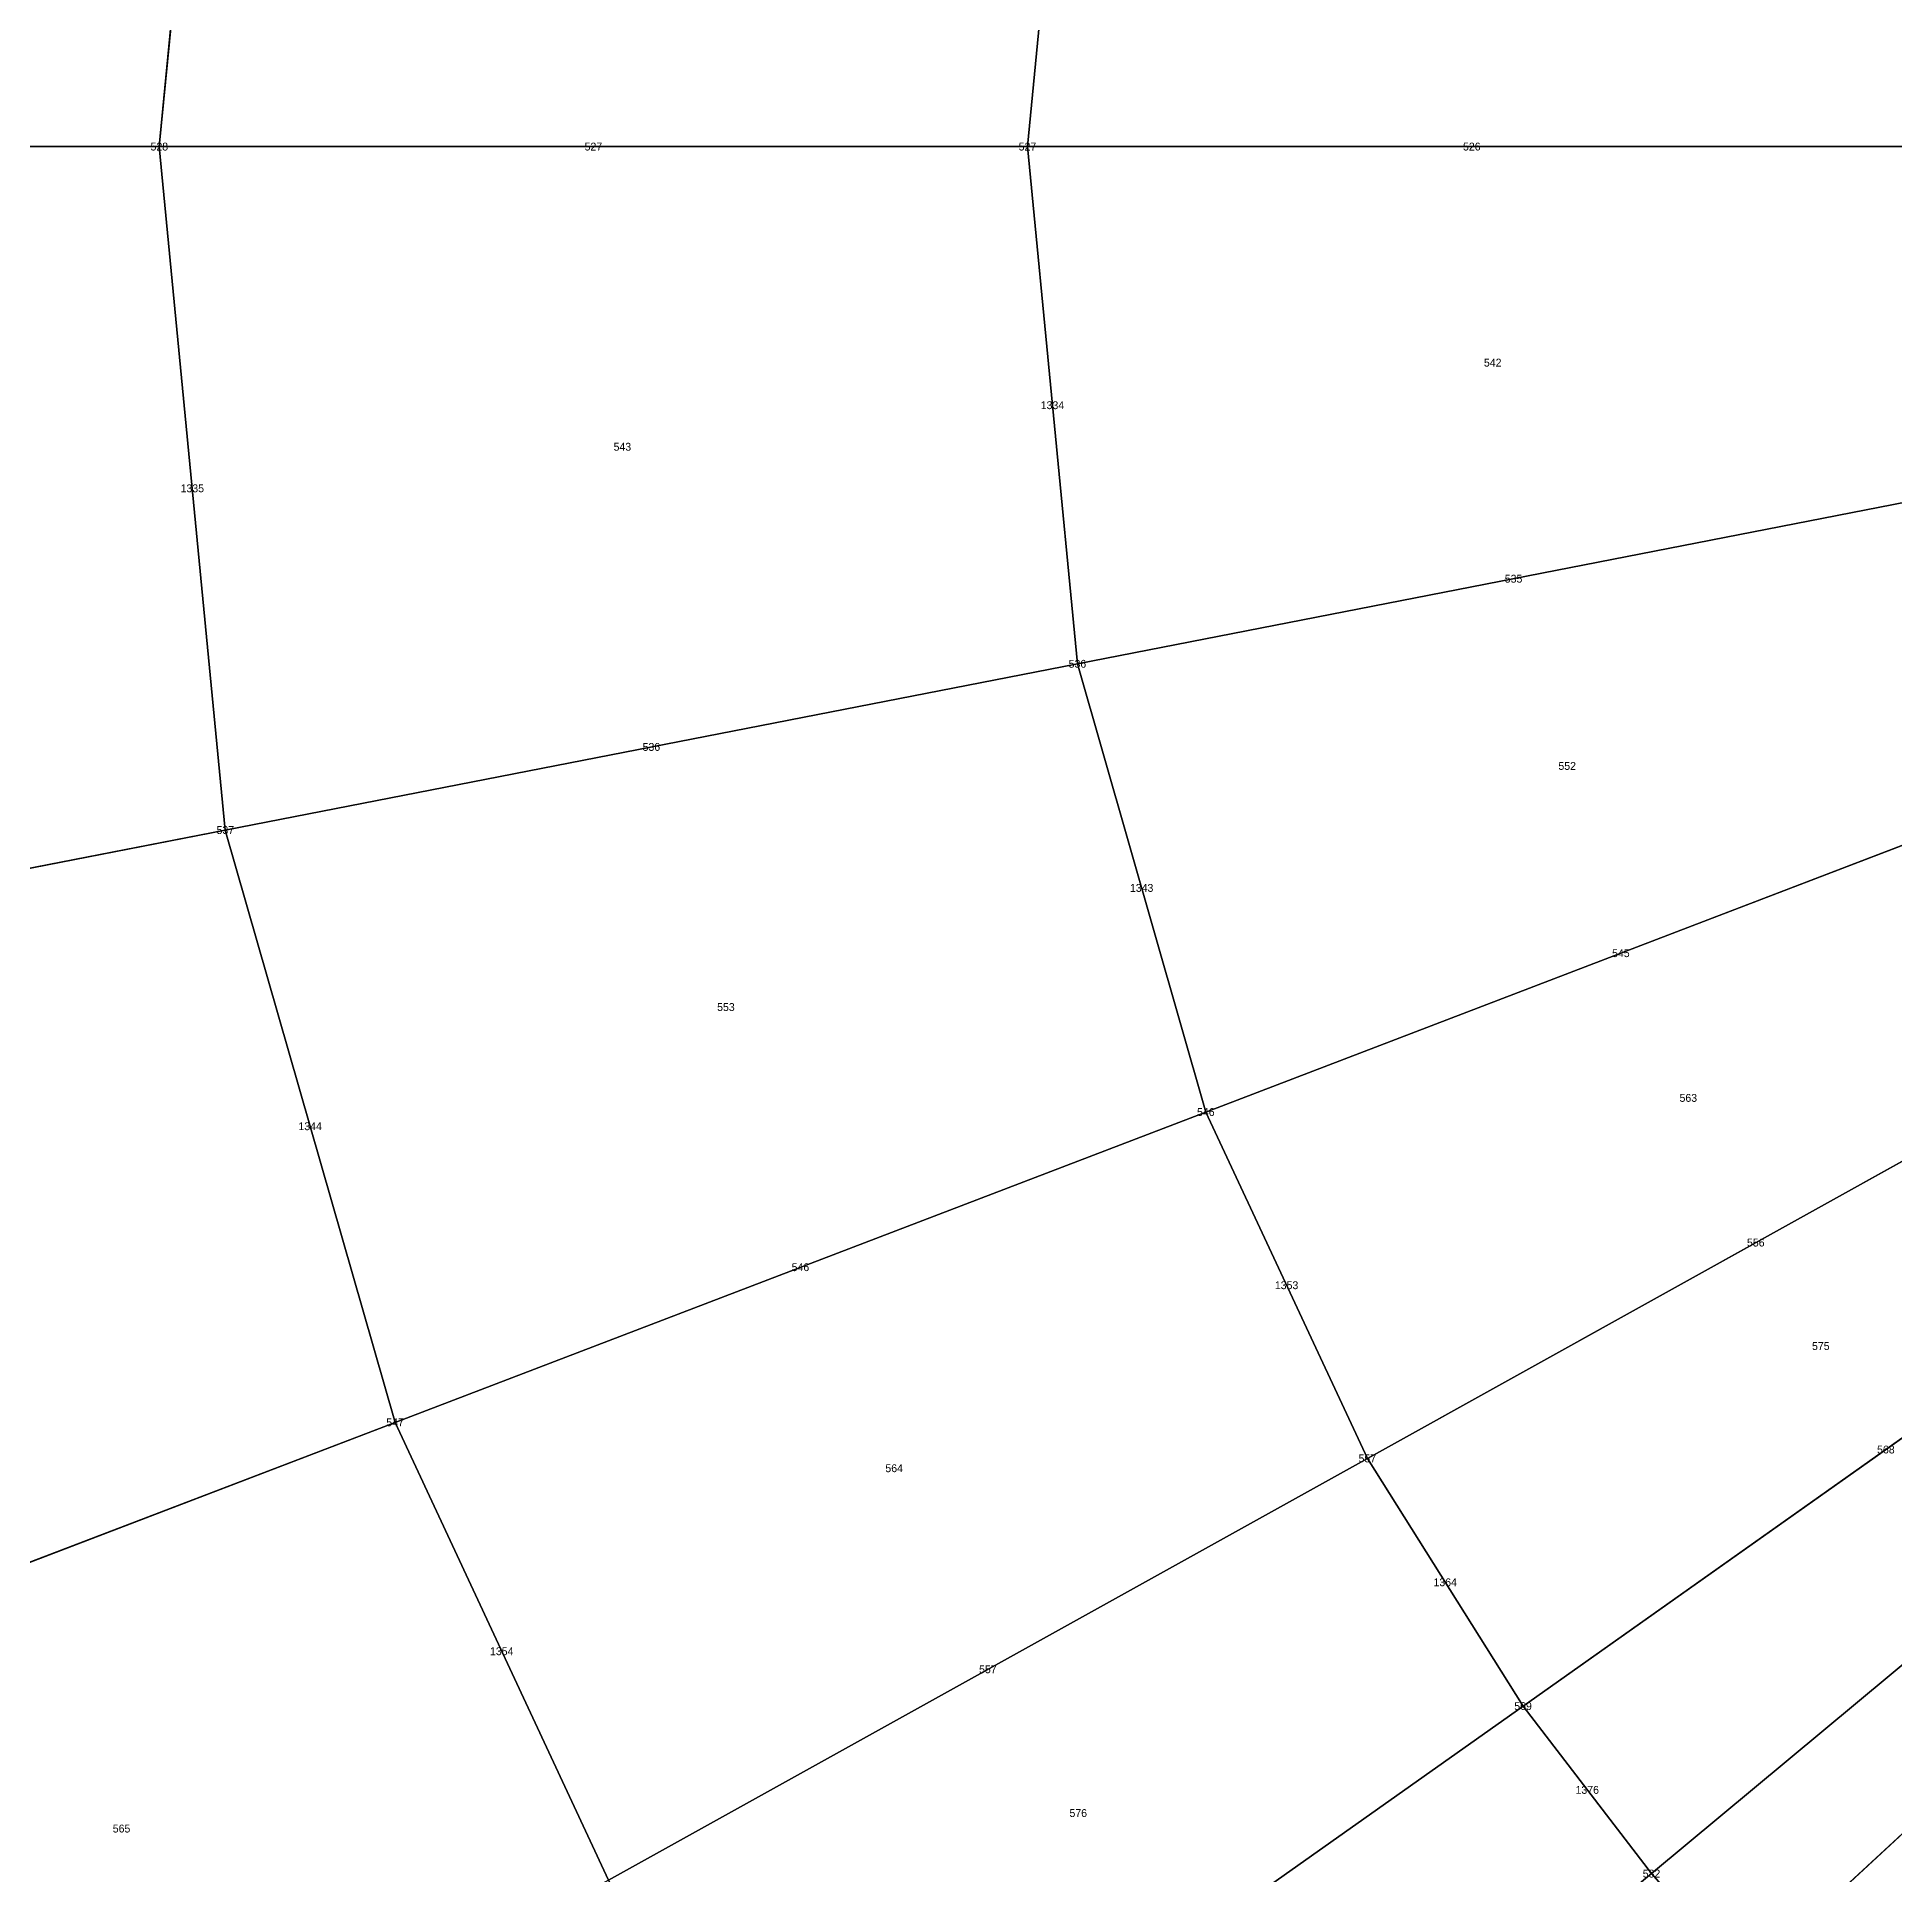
# Model space of a CAD drawing. Header units: metres. Extents: x -1.88 to 1.88, y -1.88 to 1.88.
# Drawn here: x -0.938 to -0.4659, y -0.4391 to 0.0278 of the extents above; entities that cross this region are included whole.
import ezdxf
from ezdxf.enums import TextEntityAlignment as Align

# ---------------------------------------------------------------- set-up
doc = ezdxf.new("R2010")
doc.units = ezdxf.units.M

msp = doc.modelspace()

# ---------------------------------------------------------------- linework, layer by layer
at = {"layer": 'BRANCHES'}
for p, q in [((-0.89014, 0.17366, 2.49174), (-0.90692, 0, 2.49174)), ((-0.6736, 0.13141, 2.5613), (-0.6863, 0, 2.5613)), ((-0.90692, 0, 2.49174), (-1.12064, 0, 2.40321)), ((-0.6863, 0, 2.5613), (-0.90692, 0, 2.49174)), ((-0.90692, 0, 2.49174), (-0.89014, -0.17366, 2.49174)), ((-0.46045, 0, 2.61137), (-0.6863, 0, 2.5613)), ((-0.6863, 0, 2.5613), (-0.6736, -0.13141, 2.5613)), ((-0.45193, -0.08817, 2.61137), (-0.6736, -0.13141, 2.5613)), ((-0.6736, -0.13141, 2.5613), (-0.89014, -0.17366, 2.49174)), ((-0.6736, -0.13141, 2.5613), (-0.64097, -0.24529, 2.5613)), ((-0.43004, -0.16457, 2.61137), (-0.64097, -0.24529, 2.5613)), ((-0.89014, -0.17366, 2.49174), (-1.0999, -0.21458, 2.40321)), ((-0.89014, -0.17366, 2.49174), (-0.84701, -0.32414, 2.49174)), ((-0.40251, -0.22362, 2.61137), (-0.59993, -0.3333, 2.5613)), ((-0.64097, -0.24529, 2.5613), (-0.84701, -0.32414, 2.49174)), ((-0.64097, -0.24529, 2.5613), (-0.59993, -0.3333, 2.5613)), ((-0.37596, -0.26584, 2.61137), (-0.56036, -0.39623, 2.5613)), ((-0.35406, -0.29439, 2.61137), (-0.52771, -0.43878, 2.5613)), ((-0.33821, -0.31246, 2.61137), (-0.50409, -0.46572, 2.5613)), ((-0.84701, -0.32414, 2.49174), (-1.04662, -0.40052, 2.40321)), ((-0.84701, -0.32414, 2.49174), (-0.79278, -0.44045, 2.49174)), ((-0.59993, -0.3333, 2.5613), (-0.79278, -0.44045, 2.49174)), ((-0.59993, -0.3333, 2.5613), (-0.56036, -0.39623, 2.5613)), ((-0.56036, -0.39623, 2.5613), (-0.7405, -0.52361, 2.49174)), ((-0.56036, -0.39623, 2.5613), (-0.52771, -0.43878, 2.5613)), ((-0.52771, -0.43878, 2.5613), (-0.69735, -0.57983, 2.49174)), ((-0.52771, -0.43878, 2.5613), (-0.50409, -0.46572, 2.5613))]:
    msp.add_line(p, q, dxfattribs=at)
at = {"layer": 'Faces'}
for points in [[(-0.89014, 0.17366, 2.49174), (-0.90692, 0, 2.49174), (-1.12064, 0, 2.40321), (-1.0999, 0.21458, 2.40321)], [(-0.6736, 0.13141, 2.5613), (-0.6863, 0, 2.5613), (-0.90692, 0, 2.49174), (-0.89014, 0.17366, 2.49174)], [(-0.45193, 0.08817, 2.61137), (-0.46045, 0, 2.61137), (-0.6863, 0, 2.5613), (-0.6736, 0.13141, 2.5613)], [(-0.90692, 0, 2.49174), (-0.89014, -0.17366, 2.49174), (-1.0999, -0.21458, 2.40321), (-1.12064, 0, 2.40321)], [(-0.6863, 0, 2.5613), (-0.6736, -0.13141, 2.5613), (-0.89014, -0.17366, 2.49174), (-0.90692, 0, 2.49174)], [(-0.46045, 0, 2.61137), (-0.45193, -0.08817, 2.61137), (-0.6736, -0.13141, 2.5613), (-0.6863, 0, 2.5613)], [(-0.45193, -0.08817, 2.61137), (-0.43004, -0.16457, 2.61137), (-0.64097, -0.24529, 2.5613), (-0.6736, -0.13141, 2.5613)], [(-0.6736, -0.13141, 2.5613), (-0.64097, -0.24529, 2.5613), (-0.84701, -0.32414, 2.49174), (-0.89014, -0.17366, 2.49174)], [(-0.43004, -0.16457, 2.61137), (-0.40251, -0.22362, 2.61137), (-0.59993, -0.3333, 2.5613), (-0.64097, -0.24529, 2.5613)], [(-0.89014, -0.17366, 2.49174), (-0.84701, -0.32414, 2.49174), (-1.04662, -0.40052, 2.40321), (-1.0999, -0.21458, 2.40321)], [(-0.40251, -0.22362, 2.61137), (-0.37596, -0.26584, 2.61137), (-0.56036, -0.39623, 2.5613), (-0.59993, -0.3333, 2.5613)], [(-0.64097, -0.24529, 2.5613), (-0.59993, -0.3333, 2.5613), (-0.79278, -0.44045, 2.49174), (-0.84701, -0.32414, 2.49174)], [(-0.37596, -0.26584, 2.61137), (-0.35406, -0.29439, 2.61137), (-0.52771, -0.43878, 2.5613), (-0.56036, -0.39623, 2.5613)], [(-0.35406, -0.29439, 2.61137), (-0.33821, -0.31246, 2.61137), (-0.50409, -0.46572, 2.5613), (-0.52771, -0.43878, 2.5613)], [(-0.33821, -0.31246, 2.61137), (-0.32873, -0.32242, 2.61137), (-0.48997, -0.48056, 2.5613), (-0.50409, -0.46572, 2.5613)], [(-0.84701, -0.32414, 2.49174), (-0.79278, -0.44045, 2.49174), (-0.97961, -0.54424, 2.40321), (-1.04662, -0.40052, 2.40321)], [(-0.32873, -0.32242, 2.61137), (-0.32559, -0.32559, 2.61137), (-0.48529, -0.48529, 2.5613), (-0.48997, -0.48056, 2.5613)], [(-0.32559, -0.32559, 2.61137), (-0.32242, -0.32873, 2.61137), (-0.48056, -0.48997, 2.5613), (-0.48529, -0.48529, 2.5613)], [(-0.32242, -0.32873, 2.61137), (-0.31246, -0.33821, 2.61137), (-0.46572, -0.50409, 2.5613), (-0.48056, -0.48997, 2.5613)], [(-0.59993, -0.3333, 2.5613), (-0.56036, -0.39623, 2.5613), (-0.7405, -0.52361, 2.49174), (-0.79278, -0.44045, 2.49174)], [(-0.56036, -0.39623, 2.5613), (-0.52771, -0.43878, 2.5613), (-0.69735, -0.57983, 2.49174), (-0.7405, -0.52361, 2.49174)], [(-0.52771, -0.43878, 2.5613), (-0.50409, -0.46572, 2.5613), (-0.66614, -0.61543, 2.49174), (-0.69735, -0.57983, 2.49174)]]:
    msp.add_3dface(points, dxfattribs=at)
at = {"layer": 'NODI-Estradosso'}
for p in [(-0.90692, 0, 2.80887), (-0.6863, 0, 2.87076), (-0.6736, -0.13141, 2.87076), (-0.89014, -0.17366, 2.80887), (-0.64097, -0.24529, 2.87076), (-0.84701, -0.32414, 2.80887), (-0.59993, -0.3333, 2.87076), (-0.56036, -0.39623, 2.87076), (-0.52771, -0.43878, 2.87076)]:
    msp.add_point(p, dxfattribs=at)
at = {"layer": 'NODI-Intradosso'}
for p in [(-0.90692, 0, 2.49174), (-0.6863, 0, 2.5613), (-0.6736, -0.13141, 2.5613), (-0.89014, -0.17366, 2.49174), (-0.64097, -0.24529, 2.5613), (-0.84701, -0.32414, 2.49174), (-0.59993, -0.3333, 2.5613), (-0.56036, -0.39623, 2.5613), (-0.52771, -0.43878, 2.5613)]:
    msp.add_point(p, dxfattribs=at)

# ---------------------------------------------------------------- texts
at = {"layer": 'BRANCHES-Index'}
for s, p in [('527', (-0.79661, 0, 2.52652)), ('526', (-0.57338, 0, 2.58633)), ('1334', (-0.67995, -0.06571, 2.5613)), ('1335', (-0.89853, -0.08683, 2.49174)), ('535', (-0.56277, -0.10979, 2.58633)), ('536', (-0.78187, -0.15253, 2.52652)), ('1343', (-0.65728, -0.18835, 2.5613)), ('545', (-0.5355, -0.20493, 2.58633)), ('1344', (-0.86858, -0.2489, 2.49174)), ('556', (-0.50122, -0.27846, 2.58633)), ('546', (-0.74399, -0.28471, 2.52652)), ('1353', (-0.62045, -0.28929, 2.5613)), ('568', (-0.46816, -0.33104, 2.58633)), ('1364', (-0.58014, -0.36477, 2.5613)), ('1354', (-0.8199, -0.38229, 2.49174)), ('557', (-0.69636, -0.38687, 2.52652)), ('1376', (-0.54404, -0.41751, 2.5613))]:
    msp.add_text(s, height=0.002, dxfattribs=at).set_placement(p, align=Align.MIDDLE_CENTER)
at = {"layer": 'Faces-Index'}
for s, p in [('542', (-0.56807, -0.0549, 2.58633)), ('543', (-0.78924, -0.07627, 2.52652)), ('552', (-0.54914, -0.15736, 2.58633)), ('553', (-0.76293, -0.21862, 2.52652)), ('563', (-0.51836, -0.2417, 2.58633)), ('575', (-0.48469, -0.30475, 2.58633)), ('564', (-0.72017, -0.33579, 2.52652)), ('576', (-0.67339, -0.4234, 2.52652)), ('565', (-0.91651, -0.42734, 2.44747))]:
    msp.add_text(s, height=0.002, dxfattribs=at).set_placement(p, align=Align.MIDDLE_CENTER)
at = {"layer": 'NODI-Index'}
for s, p in [('528', (-0.90692, 0, 2.49174)), ('527', (-0.6863, 0, 2.5613)), ('536', (-0.6736, -0.13141, 2.5613)), ('537', (-0.89014, -0.17366, 2.49174)), ('546', (-0.64097, -0.24529, 2.5613)), ('547', (-0.84701, -0.32414, 2.49174)), ('557', (-0.59993, -0.3333, 2.5613)), ('569', (-0.56036, -0.39623, 2.5613)), ('582', (-0.52771, -0.43878, 2.5613))]:
    msp.add_text(s, height=0.002, dxfattribs=at).set_placement(p, align=Align.MIDDLE_CENTER)

doc.saveas('drawing.dxf')
